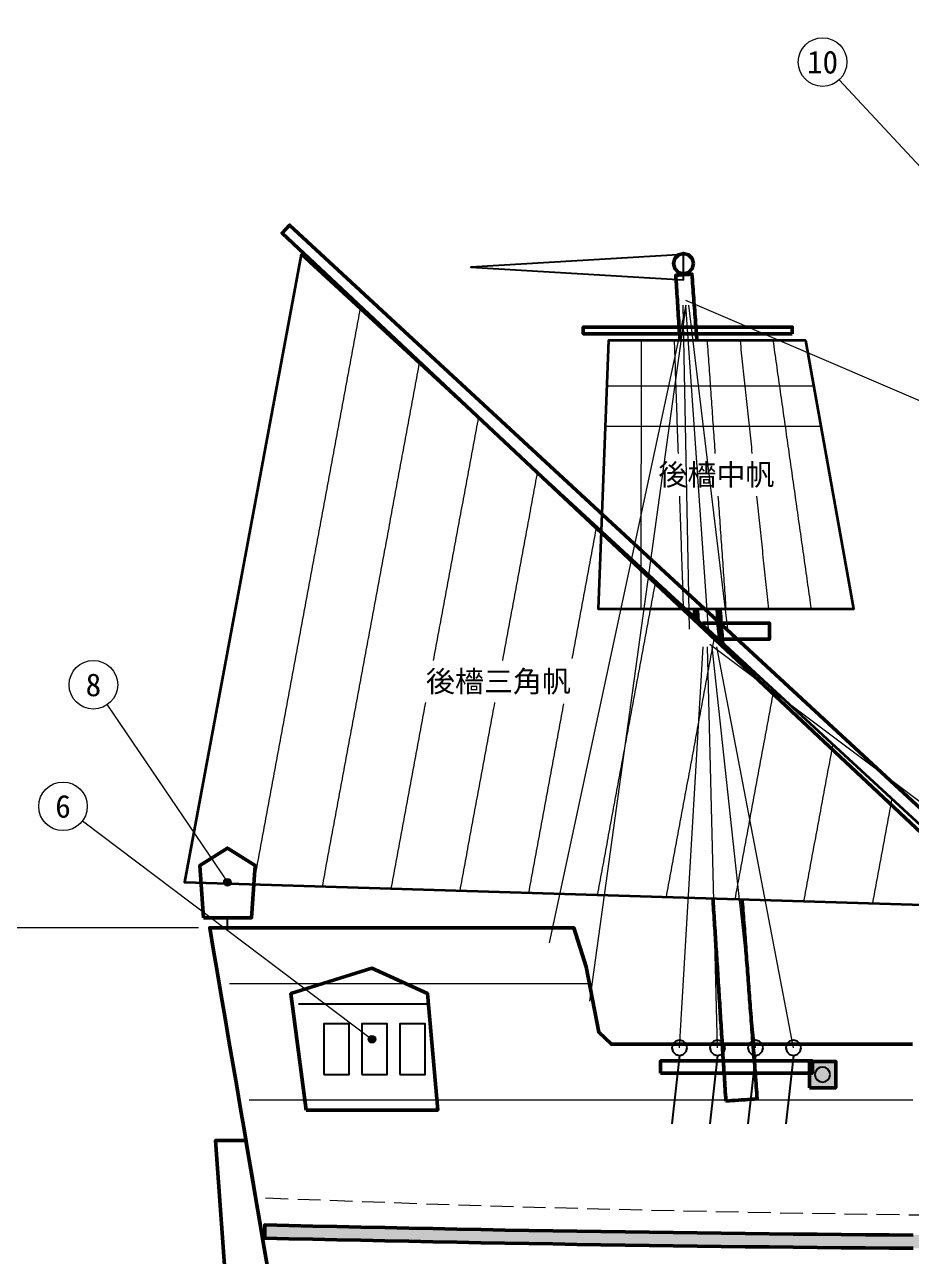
# Model space of a CAD drawing. Header units: millimetres. Extents: x -14250 to 74850, y -15000 to 48000.
# Drawn here: x -3958 to 13553, y 6910 to 31240 of the extents above; entities that cross this region are included whole.
import ezdxf
from ezdxf.enums import TextEntityAlignment as Align

# ---------------------------------------------------------------- set-up
doc = ezdxf.new("R2010")
doc.units = ezdxf.units.MM
doc.header["$LTSCALE"] = 150
doc.linetypes.add('HID', pattern=[4.5, 3, -1.5])
for name, color, linetype, lineweight in [('かくれ線', 8, 'HID', 18), ('ハッチング', 8, 'Continuous', 13), ('外形', 7, 'Continuous', 50), ('寸法', 5, 'Continuous', 18), ('帆', 30, 'Continuous', 35), ('帆布', 30, 'Continuous', 13), ('引出線', 7, 'Continuous', 18), ('文字', 7, 'Continuous', 25), ('索具', 94, 'Continuous', 13), ('細部', 7, 'Continuous', 25)]:
    doc.layers.add(name, color=color, linetype=linetype, lineweight=lineweight)
doc.styles.add('JP', font='msgothic.ttc')
doc.dimstyles.new('JIS', dxfattribs={"dimscale": 150, "dimtxt": 2.5, "dimasz": 2.5, "dimexe": 1.5, "dimexo": 1.5, "dimgap": 0.8, "dimtad": 1, "dimdec": 0, "dimtxsty": 'JP', "dimcen": 2.5, "dimclrd": 5, "dimclre": 5, "dimclrt": 5, "dimazin": 3, "dimtfac": 1, "dimtmove": 0, "dimatfit": 3, "dimlwd": 18, "dimlwe": 18})

msp = doc.modelspace()

# ---------------------------------------------------------------- hatches: boundary and pattern name
at = {"layer": 'ハッチング'}
h = msp.add_hatch(color=250, dxfattribs=at)
h.dxf.hatch_style = 1
h.paths.add_polyline_path([(11540, 10240), (12060, 10240), (12060, 10760), (11540, 10760)])
h = msp.add_hatch(color=8, dxfattribs=at)
h.dxf.hatch_style = 1
h.paths.add_polyline_path([(783.3, 7530.6), (1257.6, 7519.3), (1732, 7508.2), (2206.3, 7497.5), (2680.7, 7487.1), (3155, 7476.9), (3629.4, 7467.1), (4103.7, 7457.5), (4578, 7448.3), (5052.4, 7439.3), (5526.7, 7430.7), (6001.1, 7422.3), (6475.4, 7414.3), (6949.8, 7406.5), (7424.1, 7399.1), (7898.5, 7391.9), (8372.8, 7385.1), (8847.1, 7378.5), (9321.5, 7372.3), (9795.8, 7366.3), (10270.2, 7360.7), (10744.5, 7355.3), (11218.9, 7350.3), (11693.2, 7345.5), (12167.5, 7341), (12641.9, 7336.9), (13116.2, 7333), (13590.6, 7329.5), (14064.9, 7326.2), (14539.3, 7323.2), (15013.6, 7320.6), (15487.9, 7318.2), (15962.3, 7316.1), (16436.6, 7314.4), (16911, 7312.9), (17385.3, 7311.7), (17859.7, 7310.9), (18334, 7310.3), (18808.3, 7310), (19282.7, 7310.1), (19757, 7310.7), (20231.4, 7311.8), (20705.7, 7313.4), (21180.1, 7315.5), (21654.4, 7318.2), (22128.8, 7321.4), (22603.1, 7325.1), (23077.4, 7329.3), (23551.8, 7334.1), (24026.1, 7339.4), (24500.5, 7345.2), (24974.8, 7351.5), (25449.2, 7358.4), (25923.5, 7365.8), (26397.8, 7373.7), (26872.2, 7382.1), (27346.5, 7391.1), (27820.9, 7400.5), (28295.2, 7410.5), (28769.6, 7421), (29243.9, 7432.1), (29718.2, 7443.7), (30192.6, 7455.7), (30666.9, 7468.4), (31141.3, 7481.5), (31615.6, 7495.2), (32090, 7509.4), (32564.3, 7524.1), (33038.7, 7539.3), (33513, 7555.1), (33987.3, 7571.3), (34461.7, 7588.1), (34936, 7605.5), (35410.4, 7623.3), (35884.7, 7641.7), (36359.1, 7660.6), (36833.4, 7680), (37307.7, 7700), (37782.1, 7720.4), (38256.4, 7741.4), (38730.8, 7762.9), (38730.8, 7502.9), (38256.4, 7481.4), (37782.1, 7460.4), (37307.7, 7440), (36833.4, 7420), (36359.1, 7400.6), (35884.7, 7381.7), (35410.4, 7363.3), (34936, 7345.5), (34461.7, 7328.1), (33987.3, 7311.3), (33513, 7295.1), (33038.7, 7279.3), (32564.3, 7264.1), (32090, 7249.4), (31615.6, 7235.2), (31141.3, 7221.5), (30666.9, 7208.4), (30192.6, 7195.7), (29718.2, 7183.7), (29243.9, 7172.1), (28769.6, 7161), (28295.2, 7150.5), (27820.9, 7140.5), (27346.5, 7131.1), (26872.2, 7122.1), (26397.8, 7113.7), (25923.5, 7105.8), (25449.2, 7098.4), (24974.8, 7091.5), (24500.5, 7085.2), (24026.1, 7079.4), (23551.8, 7074.1), (23077.4, 7069.3), (22603.1, 7065.1), (22128.8, 7061.4), (21654.4, 7058.2), (21180.1, 7055.5), (20705.7, 7053.4), (20231.4, 7051.8), (19757, 7050.7), (19282.7, 7050.1), (18808.3, 7050), (18334, 7050.3), (17859.7, 7050.9), (17385.3, 7051.7), (16911, 7052.9), (16436.6, 7054.4), (15962.3, 7056.1), (15487.9, 7058.2), (15013.6, 7060.6), (14539.3, 7063.2), (14064.9, 7066.2), (13590.6, 7069.5), (13116.2, 7073), (12641.9, 7076.9), (12167.5, 7081), (11693.2, 7085.5), (11218.9, 7090.3), (10744.5, 7095.3), (10270.2, 7100.7), (9795.8, 7106.3), (9321.5, 7112.3), (8847.1, 7118.5), (8372.8, 7125.1), (7898.5, 7131.9), (7424.1, 7139.1), (6949.8, 7146.5), (6475.4, 7154.3), (6001.1, 7162.3), (5526.7, 7170.7), (5052.4, 7179.3), (4578, 7188.3), (4103.7, 7197.5), (3629.4, 7207.1), (3155, 7216.9), (2680.7, 7227.1), (2206.3, 7237.5), (1732, 7248.2), (1257.6, 7259.3), (783.3, 7270.6)])
at = {"layer": '引出線'}
h = msp.add_hatch(color=7, dxfattribs=at)
h.dxf.hatch_style = 1
h.paths.add_polyline_path([(123, 14300), (113, 14337.5), (85.5, 14365), (48, 14375), (10.5, 14365), (-17, 14337.5), (-27, 14300), (-17, 14262.5), (10.5, 14235), (48, 14225), (85.5, 14235), (113, 14262.5)])
h = msp.add_hatch(color=7, dxfattribs=at)
h.dxf.hatch_style = 1
h.paths.add_polyline_path([(2975, 11200), (2965, 11237.5), (2937.5, 11265), (2900, 11275), (2862.5, 11265), (2835, 11237.5), (2825, 11200), (2835, 11162.5), (2862.5, 11135), (2900, 11125), (2937.5, 11135), (2965, 11162.5)])

# ---------------------------------------------------------------- linework, layer by layer
at = {"layer": 'かくれ線'}
for points in [[(85, 12300), (203.6, 12300), (322.2, 12300), (440.8, 12300), (559.3, 12300), (677.9, 12300), (796.5, 12300), (915.1, 12300), (1033.7, 12300), (1152.2, 12300), (1270.8, 12300), (1389.4, 12300), (1508, 12300), (1626.6, 12300), (1745.2, 12300), (1863.8, 12300), (1982.3, 12300), (2100.9, 12300), (2219.5, 12300), (2338.1, 12300), (2456.7, 12300), (2575.2, 12300), (2693.8, 12300), (2812.4, 12300), (2931, 12300), (3049.6, 12300), (3168.2, 12300), (3286.8, 12300), (3405.3, 12300), (3523.9, 12300), (3642.5, 12300), (3761.1, 12300), (3879.7, 12300), (3998.2, 12300), (4116.8, 12300), (4235.4, 12300), (4354, 12300), (4472.6, 12300), (4591.2, 12300), (4709.8, 12300), (4828.3, 12300), (4946.9, 12300), (5065.5, 12300), (5184.1, 12300), (5302.7, 12300), (5421.2, 12300), (5539.8, 12300), (5658.4, 12300), (5777, 12300), (5895.6, 12300), (6014.2, 12300), (6132.8, 12300), (6251.3, 12300), (6369.9, 12300), (6488.5, 12300), (6607.1, 12300), (6725.7, 12300), (6844.2, 12300), (6962.8, 12300), (7081.4, 12300), (7200, 12300)], [(476, 10000), (728.1, 10000), (980.1, 10000), (1232.2, 10000), (1484.3, 10000), (1736.3, 10000), (1988.4, 10000), (2240.5, 10000), (2492.5, 10000), (2744.6, 10000), (2996.7, 10000), (3248.7, 10000), (3500.8, 10000), (3752.9, 10000), (4004.9, 10000), (4257, 10000), (4509.1, 10000), (4761.1, 10000), (5013.2, 10000), (5265.3, 10000), (5517.3, 10000), (5769.4, 10000), (6021.5, 10000), (6273.5, 10000), (6525.6, 10000), (6777.7, 10000), (7029.7, 10000), (7281.8, 10000), (7533.9, 10000), (7785.9, 10000), (8038, 10000), (8290.1, 10000), (8542.1, 10000), (8794.2, 10000), (9046.3, 10000), (9298.3, 10000), (9550.4, 10000), (9802.5, 10000), (10054.5, 10000), (10306.6, 10000), (10558.7, 10000), (10810.7, 10000), (11062.8, 10000), (11314.9, 10000), (11566.9, 10000), (11819, 10000), (12071.1, 10000), (12323.1, 10000), (12575.2, 10000), (12827.3, 10000), (13079.3, 10000), (13331.4, 10000), (13583.5, 10000)], [(799, 8067.1), (1434.2, 8041.9), (2069.3, 8017.6), (2704.5, 7994.2), (3339.7, 7971.7), (3974.9, 7950.1), (4610, 7929.4), (5245.2, 7909.6), (5880.4, 7890.7), (6515.6, 7872.7), (7150.7, 7855.6), (7785.9, 7839.3), (8421.1, 7824), (9056.2, 7809.6), (9691.4, 7796), (10326.6, 7783.4), (10961.8, 7771.6), (11596.9, 7760.7), (12232.1, 7750.8), (12867.3, 7741.7), (13502.5, 7733.5), (14137.6, 7726.2)]]:
    msp.add_lwpolyline(points, dxfattribs=at)
at = {"layer": '外形'}
for points in [[(15677.3, 13468.3), (1126.4, 27121), (1273.6, 27279), (15922.7, 13731.7)], [(11202, 25134), (7072.2, 25134), (7072.2, 25266), (11202, 25266)], [(-427, 13600), (523, 13600), (594.2, 14631.2), (48, 14975), (-498.2, 14631.2)], [(1600, 9800), (4200, 9800), (4000, 12100), (2900, 12600), (1300, 12100)], [(8600, 10530), (11600, 10530), (11600, 10770), (8600, 10770)], [(11540, 10240), (12060, 10240), (12060, 10760), (11540, 10760)], [(2560.8, 135), (2020, 2000), (1440, 4000), (956, 6000), (412, 9200), (-188, 9200), (43, 6000), (331.3, 4000), (715.7, 2000), (1074.1, 135)]]:
    msp.add_lwpolyline(points, close=True, dxfattribs=at)
for points in [[(9253.2, 26520), (9226.4, 26620), (9153.2, 26693.2), (9053.2, 26720), (8953.2, 26693.2), (8880, 26620), (8853.2, 26520), (8880, 26420), (8953.2, 26346.8), (9053.2, 26320), (9153.2, 26346.8), (9226.4, 26420), (9253.2, 26520)], [(8982.5, 25021.7), (8978.6, 25082), (8974.7, 25142.4), (8970.8, 25202.7), (8966.9, 25263.1), (8963, 25323.4), (8959.1, 25383.7), (8955.2, 25444.1), (8951.3, 25504.4), (8947.4, 25564.8), (8943.5, 25625.1), (8939.6, 25685.4), (8935.7, 25745.8), (8931.8, 25806.1), (8927.9, 25866.5), (8924, 25926.8), (8920.1, 25987.1), (8916.2, 26047.5), (8912.3, 26107.8), (8908.4, 26168.2), (8904.5, 26228.5), (8900.6, 26288.8), (8964.4, 26293.3), (9028.3, 26297.8), (9092.1, 26302.2), (9156, 26306.7), (9219.8, 26311.2), (9224.3, 26250.9), (9228.9, 26190.6), (9233.4, 26130.3), (9237.9, 26070), (9242.5, 26009.7), (9247, 25949.4), (9251.5, 25889.1), (9256.1, 25828.8), (9260.6, 25768.5), (9265.1, 25708.2), (9269.7, 25647.9), (9274.2, 25587.6), (9278.8, 25527.3), (9283.3, 25467), (9287.8, 25406.7), (9292.4, 25346.4), (9296.9, 25286.1), (9301.4, 25225.8), (9306, 25165.6), (9310.5, 25105.3), (9315, 25045), (9319.6, 24984.7)], [(9341.4, 19470.5), (9337.5, 19530.8), (9333.6, 19591.1), (9329.7, 19651.5), (9325.8, 19711.8)], [(9774.2, 19719.4), (9778.8, 19659.5), (9783.3, 19599.6), (9787.8, 19539.8), (9792.4, 19479.9), (9796.9, 19420), (9801.5, 19360.2), (9806, 19300.3), (9810.5, 19240.5), (9815.1, 19180.6), (9819.6, 19120.7), (9824.1, 19060.9), (9828.7, 19001)], [(9280.5, 19504.3), (9276.6, 19564.2), (9272.8, 19624.1), (9269, 19684)], [(9718.6, 19678.7), (9723.1, 19618.4), (9727.7, 19558.1), (9732.2, 19497.8), (9736.7, 19437.5), (9741.3, 19377.2), (9745.8, 19316.9), (9750.3, 19256.6), (9754.9, 19196.3), (9759.4, 19136), (9763.9, 19075.7)], [(9729.7, 19100), (9789.7, 19100), (9849.7, 19100), (9909.7, 19100), (9969.7, 19100), (10029.7, 19100), (10089.7, 19100), (10149.7, 19100), (10209.7, 19100), (10269.7, 19100), (10329.7, 19100), (10389.7, 19100), (10449.7, 19100), (10509.7, 19100), (10569.7, 19100), (10629.7, 19100), (10689.7, 19100), (10749.7, 19100), (10749.7, 19164), (10749.7, 19228), (10749.7, 19292), (10749.7, 19356), (10749.7, 19420), (10689.7, 19420), (10629.7, 19420), (10569.7, 19420), (10509.7, 19420), (10449.7, 19420), (10389.7, 19420), (10329.7, 19420), (10269.7, 19420), (10209.7, 19420), (10149.7, 19420), (10089.7, 19420), (10029.7, 19420), (9969.7, 19420), (9909.7, 19420), (9849.7, 19420), (9789.7, 19420), (9729.7, 19420), (9669.7, 19420), (9609.7, 19420), (9549.7, 19420), (9489.7, 19420), (9429.7, 19420)], [(9890.8, 9978.4), (9886.9, 10038.3), (9883.1, 10098.2), (9879.2, 10158.1), (9875.4, 10218), (9871.6, 10277.9), (9867.7, 10337.8), (9863.9, 10397.8), (9860, 10457.7), (9856.2, 10517.6), (9852.4, 10577.5), (9848.5, 10637.4), (9844.7, 10697.3), (9840.9, 10757.2), (9837, 10817.1), (9833.2, 10877), (9829.3, 10937), (9825.5, 10996.9), (9821.7, 11056.8), (9817.8, 11116.7), (9814, 11176.6), (9810.2, 11236.5), (9806.3, 11296.4), (9802.5, 11356.3), (9798.6, 11416.3), (9794.8, 11476.2), (9791, 11536.1), (9787.1, 11596), (9783.3, 11655.9), (9779.4, 11715.8), (9775.6, 11775.7), (9771.8, 11835.6), (9767.9, 11895.5), (9764.1, 11955.5), (9760.3, 12015.4), (9756.4, 12075.3), (9752.6, 12135.2), (9748.7, 12195.1), (9744.9, 12255), (9741.1, 12314.9), (9737.2, 12374.8), (9733.4, 12434.7), (9729.5, 12494.7), (9725.7, 12554.6), (9721.9, 12614.5), (9718, 12674.4), (9714.2, 12734.3), (9710.4, 12794.2), (9706.5, 12854.1), (9702.7, 12914), (9698.8, 12973.9), (9695, 13033.9), (9691.2, 13093.8), (9687.3, 13153.7), (9683.5, 13213.6), (9679.6, 13273.5), (9675.8, 13333.4), (9672, 13393.3), (9668.1, 13453.2), (9664.3, 13513.2), (9660.5, 13573.1), (9656.6, 13633), (9652.8, 13692.9), (9648.9, 13752.8), (9645.1, 13812.7), (9641.3, 13872.6), (9637.4, 13932.5), (9633.6, 13992.4)], [(10209.8, 13972.6), (10214.3, 13912.7), (10218.9, 13852.8), (10223.4, 13793), (10227.9, 13733.1), (10232.5, 13673.2), (10237, 13613.4), (10241.6, 13553.5), (10246.1, 13493.7), (10250.6, 13433.8), (10255.2, 13373.9), (10259.7, 13314.1), (10264.2, 13254.2), (10268.8, 13194.3), (10273.3, 13134.5), (10277.9, 13074.6), (10282.4, 13014.8), (10286.9, 12954.9), (10291.5, 12895), (10296, 12835.2), (10300.5, 12775.3), (10305.1, 12715.4), (10309.6, 12655.6), (10314.1, 12595.7), (10318.7, 12535.9), (10323.2, 12476), (10327.8, 12416.1), (10332.3, 12356.3), (10336.8, 12296.4), (10341.4, 12236.5), (10345.9, 12176.7), (10350.4, 12116.8), (10355, 12057), (10359.5, 11997.1), (10364.1, 11937.2), (10368.6, 11877.4), (10373.1, 11817.5), (10377.7, 11757.6), (10382.2, 11697.8), (10386.7, 11637.9), (10391.3, 11578.1), (10395.8, 11518.2), (10400.4, 11458.3), (10404.9, 11398.5), (10409.4, 11338.6), (10414, 11278.7), (10418.5, 11218.9), (10423, 11159), (10427.6, 11099.2), (10432.1, 11039.3), (10436.7, 10979.4), (10441.2, 10919.6), (10445.7, 10859.7), (10450.3, 10799.8), (10454.8, 10740), (10459.3, 10680.1), (10463.9, 10620.3), (10468.4, 10560.4), (10472.9, 10500.5), (10477.5, 10440.7), (10482, 10380.8), (10486.6, 10320.9), (10491.1, 10261.1), (10495.6, 10201.2), (10500.2, 10141.3), (10504.7, 10081.5), (10509.2, 10021.6), (10447.4, 10017.3), (10385.5, 10013), (10323.7, 10008.6), (10261.8, 10004.3), (10200, 10000), (10138.2, 9995.7), (10076.3, 9991.4), (10014.5, 9987), (9952.6, 9982.7), (9890.8, 9978.4)], [(13576.9, 11100), (13329.1, 11100), (13081.2, 11100), (12833.4, 11100), (12585.5, 11100), (12337.7, 11100), (12089.9, 11100), (11842, 11100), (11594.2, 11100), (11346.4, 11100), (11098.5, 11100), (10850.7, 11100), (10602.8, 11100), (10355, 11100), (10107.2, 11100), (9859.3, 11100), (9611.5, 11100), (9363.7, 11100), (9115.8, 11100), (8868, 11100), (8620.2, 11100), (8372.3, 11100), (8124.5, 11100), (7876.6, 11100), (7628.8, 11100), (7381, 11335.7), (7133.1, 12628.2), (6885.3, 13400), (6637.5, 13400), (6389.6, 13400), (6141.8, 13400), (5893.9, 13400), (5646.1, 13400), (5398.3, 13400), (5150.4, 13400), (4902.6, 13400), (4654.8, 13400), (4406.9, 13400), (4159.1, 13400), (3911.2, 13400), (3663.4, 13400), (3415.6, 13400), (3167.7, 13400), (2919.9, 13400), (2672.1, 13400), (2424.2, 13400), (2176.4, 13400), (1928.5, 13400), (1680.7, 13400), (1432.9, 13400), (1185, 13400), (937.2, 13400), (689.3, 13400), (441.5, 13400), (193.7, 13400), (-54.2, 13400), (-302, 13400), (-226.1, 12953.3), (-150.1, 12506.7), (-74.2, 12060), (1.7, 11613.3), (77.7, 11166.7), (153.6, 10720), (229.5, 10273.3), (305.5, 9826.7), (381.4, 9380), (457.3, 8933.3), (533.3, 8486.7), (609.2, 8040), (685.1, 7593.3), (761.1, 7146.7), (837, 6700)], [(13590.6, 7069.5), (13116.2, 7073), (12641.9, 7076.9), (12167.5, 7081), (11693.2, 7085.5), (11218.9, 7090.3), (10744.5, 7095.3), (10270.2, 7100.7), (9795.8, 7106.3), (9321.5, 7112.3), (8847.1, 7118.5), (8372.8, 7125.1), (7898.5, 7131.9), (7424.1, 7139.1), (6949.8, 7146.5), (6475.4, 7154.3), (6001.1, 7162.3), (5526.7, 7170.7), (5052.4, 7179.3), (4578, 7188.3), (4103.7, 7197.5), (3629.4, 7207.1), (3155, 7216.9), (2680.7, 7227.1), (2206.3, 7237.5), (1732, 7248.2), (1257.6, 7259.3), (783.3, 7270.6), (783.3, 7530.6), (1257.6, 7519.3), (1732, 7508.2), (2206.3, 7497.5), (2680.7, 7487.1), (3155, 7476.9), (3629.4, 7467.1), (4103.7, 7457.5), (4578, 7448.3), (5052.4, 7439.3), (5526.7, 7430.7), (6001.1, 7422.3), (6475.4, 7414.3), (6949.8, 7406.5), (7424.1, 7399.1), (7898.5, 7391.9), (8372.8, 7385.1), (8847.1, 7378.5), (9321.5, 7372.3), (9795.8, 7366.3), (10270.2, 7360.7), (10744.5, 7355.3), (11218.9, 7350.3), (11693.2, 7345.5), (12167.5, 7341), (12641.9, 7336.9), (13116.2, 7333), (13590.6, 7329.5)]]:
    msp.add_lwpolyline(points, dxfattribs=at)
at = {"layer": '帆'}
for points in [[(15500, 13800), (1500, 26700), (-800, 14300)], [(11469.9, 25000), (7569.6, 25000), (7366.6, 19700), (12414.1, 19700)]]:
    msp.add_lwpolyline(points, close=True, dxfattribs=at)
at = {"layer": '帆布'}
for points in [[(2666.7, 25625), (2655.7, 25565.8), (2644.7, 25506.6), (2633.7, 25447.4), (2622.7, 25388.2), (2611.8, 25329), (2600.8, 25269.8), (2589.8, 25210.6), (2578.8, 25151.4), (2567.8, 25092.2), (2556.9, 25033), (2545.9, 24973.8), (2534.9, 24914.6), (2523.9, 24855.4), (2512.9, 24796.2), (2502, 24737), (2491, 24677.8), (2480, 24618.6), (2469, 24559.4), (2458, 24500.2), (2447, 24441), (2436.1, 24381.8), (2425.1, 24322.6), (2414.1, 24263.4), (2403.1, 24204.2), (2392.1, 24145), (2381.2, 24085.8), (2370.2, 24026.6), (2359.2, 23967.4), (2348.2, 23908.2), (2337.2, 23849), (2326.3, 23789.8), (2315.3, 23730.6), (2304.3, 23671.4), (2293.3, 23612.2), (2282.3, 23553), (2271.4, 23493.8), (2260.4, 23434.5), (2249.4, 23375.3), (2238.4, 23316.1), (2227.4, 23256.9), (2216.4, 23197.7), (2205.5, 23138.5), (2194.5, 23079.3), (2183.5, 23020.1), (2172.5, 22960.9), (2161.5, 22901.7), (2150.6, 22842.5), (2139.6, 22783.3), (2128.6, 22724.1), (2117.6, 22664.9), (2106.6, 22605.7), (2095.7, 22546.5), (2084.7, 22487.3), (2073.7, 22428.1), (2062.7, 22368.9), (2051.7, 22309.7), (2040.8, 22250.5), (2029.8, 22191.3), (2018.8, 22132.1), (2007.8, 22072.9), (1996.8, 22013.7), (1985.9, 21954.5), (1974.9, 21895.3), (1963.9, 21836.1), (1952.9, 21776.9), (1941.9, 21717.7), (1930.9, 21658.5), (1920, 21599.3), (1909, 21540.1), (1898, 21480.9), (1887, 21421.7), (1876, 21362.5), (1865.1, 21303.3), (1854.1, 21244.1), (1843.1, 21184.9), (1832.1, 21125.7), (1821.1, 21066.5), (1810.2, 21007.3), (1799.2, 20948.1), (1788.2, 20888.9), (1777.2, 20829.7), (1766.2, 20770.5), (1755.3, 20711.3), (1744.3, 20652.1), (1733.3, 20592.9), (1722.3, 20533.7), (1711.3, 20474.5), (1700.3, 20415.3), (1689.4, 20356.1), (1678.4, 20296.9), (1667.4, 20237.7), (1656.4, 20178.5), (1645.4, 20119.3), (1634.5, 20060.1), (1623.5, 20000.9), (1612.5, 19941.7), (1601.5, 19882.5), (1590.5, 19823.3), (1579.6, 19764.1), (1568.6, 19704.9), (1557.6, 19645.7), (1546.6, 19586.5), (1535.6, 19527.3), (1524.7, 19468.1), (1513.7, 19408.9), (1502.7, 19349.7), (1491.7, 19290.5), (1480.7, 19231.2), (1469.7, 19172), (1458.8, 19112.8), (1447.8, 19053.6), (1436.8, 18994.4), (1425.8, 18935.2), (1414.8, 18876), (1403.9, 18816.8), (1392.9, 18757.6), (1381.9, 18698.4), (1370.9, 18639.2), (1359.9, 18580), (1349, 18520.8), (1338, 18461.6), (1327, 18402.4), (1316, 18343.2), (1305, 18284), (1294.1, 18224.8), (1283.1, 18165.6), (1272.1, 18106.4), (1261.1, 18047.2), (1250.1, 17988), (1239.1, 17928.8), (1228.2, 17869.6), (1217.2, 17810.4), (1206.2, 17751.2), (1195.2, 17692), (1184.2, 17632.8), (1173.3, 17573.6), (1162.3, 17514.4), (1151.3, 17455.2), (1140.3, 17396), (1129.3, 17336.8), (1118.4, 17277.6), (1107.4, 17218.4), (1096.4, 17159.2), (1085.4, 17100), (1074.4, 17040.8), (1063.5, 16981.6), (1052.5, 16922.4), (1041.5, 16863.2), (1030.5, 16804), (1019.5, 16744.8), (1008.6, 16685.6), (997.6, 16626.4), (986.6, 16567.2), (975.6, 16508), (964.6, 16448.8), (953.6, 16389.6), (942.7, 16330.4), (931.7, 16271.2), (920.7, 16212), (909.7, 16152.8), (898.7, 16093.6), (887.8, 16034.4), (876.8, 15975.2), (865.8, 15916), (854.8, 15856.8), (843.8, 15797.6), (832.9, 15738.4), (821.9, 15679.2), (810.9, 15620), (799.9, 15560.8), (788.9, 15501.6), (778, 15442.4), (767, 15383.2), (756, 15324), (745, 15264.8), (734, 15205.6), (723, 15146.4), (712.1, 15087.2), (701.1, 15028), (690.1, 14968.7), (679.1, 14909.5), (668.1, 14850.3), (657.2, 14791.1), (646.2, 14731.9), (635.2, 14672.7), (624.2, 14613.5), (613.2, 14554.3), (602.3, 14495.1), (591.3, 14435.9), (580.3, 14376.7), (569.3, 14317.5), (558.3, 14258.3)], [(8219.6, 25000), (8219.5, 24939.8), (8219.3, 24879.5), (8219.2, 24819.3), (8219.1, 24759.1), (8218.9, 24698.9), (8218.8, 24638.6), (8218.7, 24578.4), (8218.5, 24518.2), (8218.4, 24458), (8218.3, 24397.7), (8218.1, 24337.5), (8218, 24277.3), (8217.9, 24217), (8217.7, 24156.8), (8217.6, 24096.6), (8217.5, 24036.4), (8217.3, 23976.1), (8217.2, 23915.9), (8217.1, 23855.7), (8216.9, 23795.5), (8216.8, 23735.2), (8216.7, 23675), (8216.5, 23614.8), (8216.4, 23554.5), (8216.3, 23494.3), (8216.1, 23434.1), (8216, 23373.9), (8215.9, 23313.6), (8215.7, 23253.4), (8215.6, 23193.2), (8215.5, 23133), (8215.3, 23072.7), (8215.2, 23012.5), (8215.1, 22952.3), (8214.9, 22892), (8214.8, 22831.8), (8214.7, 22771.6), (8214.5, 22711.4), (8214.4, 22651.1), (8214.3, 22590.9), (8214.1, 22530.7), (8214, 22470.5), (8213.9, 22410.2), (8213.7, 22350), (8213.6, 22289.8), (8213.5, 22229.5), (8213.3, 22169.3), (8213.2, 22109.1), (8213.1, 22048.9), (8212.9, 21988.6), (8212.8, 21928.4), (8212.7, 21868.2), (8212.5, 21808), (8212.4, 21747.7), (8212.3, 21687.5), (8212.1, 21627.3), (8212, 21567), (8211.9, 21506.8), (8211.7, 21446.6), (8211.6, 21386.4), (8211.4, 21326.1), (8211.3, 21265.9), (8211.2, 21205.7), (8211, 21145.5), (8210.9, 21085.2), (8210.8, 21025), (8210.6, 20964.8), (8210.5, 20904.5), (8210.4, 20844.3), (8210.2, 20784.1), (8210.1, 20723.9), (8210, 20663.6), (8209.8, 20603.4), (8209.7, 20543.2), (8209.6, 20483), (8209.4, 20422.7), (8209.3, 20362.5), (8209.2, 20302.3), (8209, 20242), (8208.9, 20181.8), (8208.8, 20121.6), (8208.6, 20061.4), (8208.5, 20001.1), (8208.4, 19940.9), (8208.2, 19880.7), (8208.1, 19820.5), (8208, 19760.2), (8207.8, 19700)], [(8869.7, 25000), (8871.7, 24939.8), (8873.7, 24879.5), (8875.8, 24819.3), (8877.8, 24759.1), (8879.9, 24698.9), (8881.9, 24638.6), (8883.9, 24578.4), (8886, 24518.2), (8888, 24458), (8890.1, 24397.7), (8892.1, 24337.5), (8894.1, 24277.3), (8896.2, 24217), (8898.2, 24156.8), (8900.2, 24096.6), (8902.3, 24036.4), (8904.3, 23976.1), (8906.4, 23915.9), (8908.4, 23855.7), (8910.4, 23795.5), (8912.5, 23735.2), (8914.5, 23675), (8916.6, 23614.8), (8918.6, 23554.5), (8920.6, 23494.3), (8922.7, 23434.1), (8924.7, 23373.9), (8926.8, 23313.6), (8928.8, 23253.4), (8930.8, 23193.2), (8932.9, 23133), (8934.9, 23072.7), (8936.9, 23012.5), (8939, 22952.3), (8941, 22892), (8943.1, 22831.8), (8945.1, 22771.6)], [(9519.7, 25000), (9523.9, 24939.8), (9528.1, 24879.5), (9532.4, 24819.3), (9536.6, 24759.1), (9540.8, 24698.9), (9545, 24638.6), (9549.2, 24578.4), (9553.4, 24518.2), (9557.6, 24458), (9561.8, 24397.7), (9566, 24337.5), (9570.3, 24277.3), (9574.5, 24217), (9578.7, 24156.8), (9582.9, 24096.6), (9587.1, 24036.4), (9591.3, 23976.1), (9595.5, 23915.9), (9599.7, 23855.7), (9603.9, 23795.5), (9608.2, 23735.2), (9612.4, 23675), (9616.6, 23614.8), (9620.8, 23554.5), (9625, 23494.3), (9629.2, 23434.1), (9633.4, 23373.9), (9637.6, 23313.6), (9641.8, 23253.4), (9646.1, 23193.2), (9650.3, 23133), (9654.5, 23072.7), (9658.7, 23012.5), (9662.9, 22952.3), (9667.1, 22892), (9671.3, 22831.8), (9675.5, 22771.6)], [(10169.8, 25000), (10176.2, 24939.8), (10182.5, 24879.5), (10188.9, 24819.3), (10195.3, 24759.1), (10201.7, 24698.9), (10208.1, 24638.6), (10214.5, 24578.4), (10220.8, 24518.2), (10227.2, 24458), (10233.6, 24397.7), (10240, 24337.5), (10246.4, 24277.3), (10252.8, 24217), (10259.1, 24156.8), (10265.5, 24096.6), (10271.9, 24036.4), (10278.3, 23976.1), (10284.7, 23915.9), (10291.1, 23855.7), (10297.5, 23795.5), (10303.8, 23735.2), (10310.2, 23675), (10316.6, 23614.8), (10323, 23554.5), (10329.4, 23494.3), (10335.8, 23434.1), (10342.1, 23373.9), (10348.5, 23313.6), (10354.9, 23253.4), (10361.3, 23193.2), (10367.7, 23133), (10374.1, 23072.7), (10380.4, 23012.5), (10386.8, 22952.3), (10393.2, 22892), (10399.6, 22831.8), (10406, 22771.6)], [(10819.8, 25000), (10828.3, 24940.4), (10836.7, 24880.9), (10845.2, 24821.3), (10853.7, 24761.8), (10862.1, 24702.2), (10870.6, 24642.7), (10879, 24583.1), (10887.5, 24523.6), (10896, 24464), (10904.4, 24404.5), (10912.9, 24344.9), (10921.4, 24285.4), (10929.8, 24225.8), (10938.3, 24166.3), (10946.7, 24106.7), (10955.2, 24047.2), (10963.7, 23987.6), (10972.1, 23928.1), (10980.6, 23868.5), (10989, 23809), (10997.5, 23749.4), (11006, 23689.9), (11014.4, 23630.3), (11022.9, 23570.8), (11031.3, 23511.2), (11039.8, 23451.7), (11048.3, 23392.1), (11056.7, 23332.6), (11065.2, 23273), (11073.6, 23213.5), (11082.1, 23153.9), (11090.6, 23094.4), (11099, 23034.8), (11107.5, 22975.3), (11115.9, 22915.7), (11124.4, 22856.2), (11132.9, 22796.6), (11141.3, 22737.1), (11149.8, 22677.5), (11158.2, 22618), (11166.7, 22558.4), (11175.2, 22498.9), (11183.6, 22439.3), (11192.1, 22379.8), (11200.6, 22320.2), (11209, 22260.7), (11217.5, 22201.1), (11225.9, 22141.6), (11234.4, 22082), (11242.9, 22022.5), (11251.3, 21962.9), (11259.8, 21903.4), (11268.2, 21843.8), (11276.7, 21784.3), (11285.2, 21724.7), (11293.6, 21665.2), (11302.1, 21605.6), (11310.5, 21546.1), (11319, 21486.5), (11327.5, 21427), (11335.9, 21367.4), (11344.4, 21307.9), (11352.8, 21248.3), (11361.3, 21188.8), (11369.8, 21129.2), (11378.2, 21069.7), (11386.7, 21010.1), (11395.1, 20950.6), (11403.6, 20891), (11412.1, 20831.5), (11420.5, 20771.9), (11429, 20712.4), (11437.4, 20652.8), (11445.9, 20593.3), (11454.4, 20533.7), (11462.8, 20474.2), (11471.3, 20414.6), (11479.8, 20355.1), (11488.2, 20295.5), (11496.7, 20236), (11505.1, 20176.4), (11513.6, 20116.9), (11522.1, 20057.3), (11530.5, 19997.8), (11539, 19938.2), (11547.4, 19878.7), (11555.9, 19819.1), (11564.4, 19759.6), (11572.8, 19700)], [(3833.3, 24550), (3822.4, 24491), (3811.4, 24431.9), (3800.5, 24372.9), (3789.5, 24313.8), (3778.6, 24254.8), (3767.6, 24195.7), (3756.7, 24136.7), (3745.7, 24077.6), (3734.8, 24018.6), (3723.8, 23959.5), (3712.9, 23900.5), (3701.9, 23841.4), (3691, 23782.4), (3680, 23723.3), (3669, 23664.3), (3658.1, 23605.2), (3647.1, 23546.2), (3636.2, 23487.1), (3625.2, 23428.1), (3614.3, 23369), (3603.3, 23310), (3592.4, 23251), (3581.4, 23191.9), (3570.5, 23132.9), (3559.5, 23073.8), (3548.6, 23014.8), (3537.6, 22955.7), (3526.7, 22896.7), (3515.7, 22837.6), (3504.8, 22778.6), (3493.8, 22719.5), (3482.9, 22660.5), (3471.9, 22601.4), (3461, 22542.4), (3450, 22483.3), (3439, 22424.3), (3428.1, 22365.2), (3417.1, 22306.2), (3406.2, 22247.1), (3395.2, 22188.1), (3384.3, 22129), (3373.3, 22070), (3362.4, 22011), (3351.4, 21951.9), (3340.5, 21892.9), (3329.5, 21833.8), (3318.6, 21774.8), (3307.6, 21715.7), (3296.7, 21656.7), (3285.7, 21597.6), (3274.8, 21538.6), (3263.8, 21479.5), (3252.9, 21420.5), (3241.9, 21361.4), (3231, 21302.4), (3220, 21243.3), (3209, 21184.3), (3198.1, 21125.2), (3187.1, 21066.2), (3176.2, 21007.1), (3165.2, 20948.1), (3154.3, 20889), (3143.3, 20830), (3132.4, 20771), (3121.4, 20711.9), (3110.5, 20652.9), (3099.5, 20593.8), (3088.6, 20534.8), (3077.6, 20475.7), (3066.7, 20416.7), (3055.7, 20357.6), (3044.8, 20298.6), (3033.8, 20239.5), (3022.9, 20180.5), (3011.9, 20121.4), (3001, 20062.4), (2990, 20003.3), (2979, 19944.3), (2968.1, 19885.2), (2957.1, 19826.2), (2946.2, 19767.1), (2935.2, 19708.1), (2924.3, 19649), (2913.3, 19590), (2902.4, 19531), (2891.4, 19471.9), (2880.5, 19412.9), (2869.5, 19353.8), (2858.6, 19294.8), (2847.6, 19235.7), (2836.7, 19176.7), (2825.7, 19117.6), (2814.8, 19058.6), (2803.8, 18999.5), (2792.9, 18940.5), (2781.9, 18881.4), (2771, 18822.4), (2760, 18763.3), (2749, 18704.3), (2738.1, 18645.2), (2727.1, 18586.2), (2716.2, 18527.1), (2705.2, 18468.1), (2694.3, 18409), (2683.3, 18350), (2672.4, 18291), (2661.4, 18231.9), (2650.5, 18172.9), (2639.5, 18113.8), (2628.6, 18054.8), (2617.6, 17995.7), (2606.7, 17936.7), (2595.7, 17877.6), (2584.8, 17818.6), (2573.8, 17759.5), (2562.9, 17700.5), (2551.9, 17641.4), (2541, 17582.4), (2530, 17523.3), (2519, 17464.3), (2508.1, 17405.2), (2497.1, 17346.2), (2486.2, 17287.1), (2475.2, 17228.1), (2464.3, 17169), (2453.3, 17110), (2442.4, 17051), (2431.4, 16991.9), (2420.5, 16932.9), (2409.5, 16873.8), (2398.6, 16814.8), (2387.6, 16755.7), (2376.7, 16696.7), (2365.7, 16637.6), (2354.8, 16578.6), (2343.8, 16519.5), (2332.9, 16460.5), (2321.9, 16401.4), (2311, 16342.4), (2300, 16283.3), (2289, 16224.3), (2278.1, 16165.2), (2267.1, 16106.2), (2256.2, 16047.1), (2245.2, 15988.1), (2234.3, 15929), (2223.3, 15870), (2212.4, 15811), (2201.4, 15751.9), (2190.5, 15692.9), (2179.5, 15633.8), (2168.6, 15574.8), (2157.6, 15515.7), (2146.7, 15456.7), (2135.7, 15397.6), (2124.8, 15338.6), (2113.8, 15279.5), (2102.9, 15220.5), (2091.9, 15161.4), (2081, 15102.4), (2070, 15043.3), (2059, 14984.3), (2048.1, 14925.2), (2037.1, 14866.2), (2026.2, 14807.1), (2015.2, 14748.1), (2004.3, 14689), (1993.3, 14630), (1982.4, 14571), (1971.4, 14511.9), (1960.5, 14452.9), (1949.5, 14393.8), (1938.6, 14334.8), (1927.6, 14275.7), (1916.7, 14216.7)], [(11630.4, 24099), (11570.2, 24099), (11509.9, 24099), (11449.7, 24099), (11389.5, 24099), (11329.3, 24099), (11269, 24099), (11208.8, 24099), (11148.6, 24099), (11088.4, 24099), (11028.1, 24099), (10967.9, 24099), (10907.7, 24099), (10847.5, 24099), (10787.2, 24099), (10727, 24099), (10666.8, 24099), (10606.6, 24099), (10546.3, 24099), (10486.1, 24099), (10425.9, 24099), (10365.7, 24099), (10305.4, 24099), (10245.2, 24099), (10185, 24099), (10124.8, 24099), (10064.5, 24099), (10004.3, 24099), (9944.1, 24099), (9883.8, 24099), (9823.6, 24099), (9763.4, 24099), (9703.2, 24099), (9642.9, 24099), (9582.7, 24099), (9522.5, 24099), (9462.3, 24099), (9402, 24099), (9341.8, 24099), (9281.6, 24099), (9221.4, 24099), (9161.1, 24099), (9100.9, 24099), (9040.7, 24099), (8980.5, 24099), (8920.2, 24099), (8860, 24099), (8799.8, 24099), (8739.6, 24099), (8679.3, 24099), (8619.1, 24099), (8558.9, 24099), (8498.7, 24099), (8438.4, 24099), (8378.2, 24099), (8318, 24099), (8257.8, 24099), (8197.5, 24099), (8137.3, 24099), (8077.1, 24099), (8016.9, 24099), (7956.6, 24099), (7896.4, 24099), (7836.2, 24099), (7776, 24099), (7715.7, 24099), (7655.5, 24099), (7595.3, 24099), (7535.1, 24099)], [(5000, 23475), (4989, 23415.8), (4978, 23356.5), (4967, 23297.3), (4956.1, 23238.1), (4945.1, 23178.8), (4934.1, 23119.6), (4923.1, 23060.4), (4912.1, 23001.1), (4901.1, 22941.9), (4890.1, 22882.6), (4879.1, 22823.4), (4868.2, 22764.2), (4857.2, 22704.9), (4846.2, 22645.7), (4835.2, 22586.5), (4824.2, 22527.2), (4813.2, 22468), (4802.2, 22408.8), (4791.2, 22349.5), (4780.3, 22290.3), (4769.3, 22231.1), (4758.3, 22171.8), (4747.3, 22112.6), (4736.3, 22053.3), (4725.3, 21994.1), (4714.3, 21934.9), (4703.3, 21875.6), (4692.4, 21816.4), (4681.4, 21757.2), (4670.4, 21697.9), (4659.4, 21638.7), (4648.4, 21579.5), (4637.4, 21520.2), (4626.4, 21461), (4615.4, 21401.8), (4604.5, 21342.5), (4593.5, 21283.3), (4582.5, 21224), (4571.5, 21164.8), (4560.5, 21105.6), (4549.5, 21046.3), (4538.5, 20987.1), (4527.5, 20927.9), (4516.6, 20868.6), (4505.6, 20809.4), (4494.6, 20750.2), (4483.6, 20690.9), (4472.6, 20631.7), (4461.6, 20572.5), (4450.6, 20513.2), (4439.6, 20454), (4428.7, 20394.7), (4417.7, 20335.5), (4406.7, 20276.3), (4395.7, 20217), (4384.7, 20157.8), (4373.7, 20098.6), (4362.7, 20039.3), (4351.8, 19980.1), (4340.8, 19920.9), (4329.8, 19861.6), (4318.8, 19802.4), (4307.8, 19743.2), (4296.8, 19683.9), (4285.8, 19624.7), (4274.8, 19565.4), (4263.9, 19506.2), (4252.9, 19447), (4241.9, 19387.7), (4230.9, 19328.5), (4219.9, 19269.3), (4208.9, 19210), (4197.9, 19150.8), (4186.9, 19091.6), (4176, 19032.3), (4165, 18973.1), (4154, 18913.9), (4143, 18854.6), (4132, 18795.4), (4121, 18736.1), (4110, 18676.9)], [(11772, 23304), (11711.9, 23304), (11651.8, 23304), (11591.7, 23304), (11531.6, 23304), (11471.5, 23304), (11411.4, 23304), (11351.3, 23304), (11291.2, 23304), (11231.1, 23304), (11171, 23304), (11110.9, 23304), (11050.8, 23304), (10990.7, 23304), (10930.6, 23304), (10870.5, 23304), (10810.3, 23304), (10750.2, 23304), (10690.1, 23304), (10630, 23304), (10569.9, 23304), (10509.8, 23304), (10449.7, 23304), (10389.6, 23304), (10329.5, 23304), (10269.4, 23304), (10209.3, 23304), (10149.2, 23304), (10089.1, 23304), (10029, 23304), (9968.9, 23304), (9908.8, 23304), (9848.7, 23304), (9788.6, 23304), (9728.5, 23304), (9668.4, 23304), (9608.3, 23304), (9548.2, 23304), (9488.1, 23304), (9427.9, 23304), (9367.8, 23304), (9307.7, 23304), (9247.6, 23304), (9187.5, 23304), (9127.4, 23304), (9067.3, 23304), (9007.2, 23304), (8947.1, 23304), (8887, 23304), (8826.9, 23304), (8766.8, 23304), (8706.7, 23304), (8646.6, 23304), (8586.5, 23304), (8526.4, 23304), (8466.3, 23304), (8406.2, 23304), (8346.1, 23304), (8286, 23304), (8225.9, 23304), (8165.8, 23304), (8105.7, 23304), (8045.5, 23304), (7985.4, 23304), (7925.3, 23304), (7865.2, 23304), (7805.1, 23304), (7745, 23304), (7684.9, 23304), (7624.8, 23304), (7564.7, 23304), (7504.6, 23304)], [(6166.7, 22400), (6155.7, 22341), (6144.8, 22281.9), (6133.8, 22222.9), (6122.9, 22163.8), (6111.9, 22104.8), (6101, 22045.7), (6090, 21986.7), (6079, 21927.6), (6068.1, 21868.6), (6057.1, 21809.5), (6046.2, 21750.5), (6035.2, 21691.4), (6024.3, 21632.4), (6013.3, 21573.3), (6002.4, 21514.3), (5991.4, 21455.2), (5980.5, 21396.2), (5969.5, 21337.1), (5958.6, 21278.1), (5947.6, 21219), (5936.7, 21160), (5925.7, 21101), (5914.8, 21041.9), (5903.8, 20982.9), (5892.9, 20923.8), (5881.9, 20864.8), (5871, 20805.7), (5860, 20746.7), (5849, 20687.6), (5838.1, 20628.6), (5827.1, 20569.5), (5816.2, 20510.5), (5805.2, 20451.4), (5794.3, 20392.4), (5783.3, 20333.3), (5772.4, 20274.3), (5761.4, 20215.2), (5750.5, 20156.2), (5739.5, 20097.1), (5728.6, 20038.1), (5717.6, 19979), (5706.7, 19920), (5695.7, 19861), (5684.8, 19801.9), (5673.8, 19742.9), (5662.9, 19683.8), (5651.9, 19624.8), (5641, 19565.7), (5630, 19506.7), (5619, 19447.6), (5608.1, 19388.6), (5597.1, 19329.5), (5586.2, 19270.5), (5575.2, 19211.4), (5564.3, 19152.4), (5553.3, 19093.3), (5542.4, 19034.3), (5531.4, 18975.2), (5520.5, 18916.2), (5509.5, 18857.1), (5498.6, 18798.1), (5487.6, 18739), (5476.7, 18680)], [(8973.6, 21928.4), (8975.7, 21868.2), (8977.7, 21808), (8979.8, 21747.7), (8981.8, 21687.5), (8983.8, 21627.3), (8985.9, 21567), (8987.9, 21506.8), (8990, 21446.6), (8992, 21386.4), (8994, 21326.1), (8996.1, 21265.9), (8998.1, 21205.7), (9000.2, 21145.5), (9002.2, 21085.2), (9004.2, 21025), (9006.3, 20964.8), (9008.3, 20904.5), (9010.3, 20844.3), (9012.4, 20784.1), (9014.4, 20723.9), (9016.5, 20663.6), (9018.5, 20603.4), (9020.5, 20543.2), (9022.6, 20483), (9024.6, 20422.7), (9026.7, 20362.5), (9028.7, 20302.3), (9030.7, 20242), (9032.8, 20181.8), (9034.8, 20121.6), (9036.8, 20061.4), (9038.9, 20001.1), (9040.9, 19940.9), (9043, 19880.7), (9045, 19820.5), (9047, 19760.2), (9049.1, 19700)], [(9734.5, 21928.4), (9738.7, 21868.2), (9742.9, 21808), (9747.1, 21747.7), (9751.3, 21687.5), (9755.6, 21627.3), (9759.8, 21567), (9764, 21506.8), (9768.2, 21446.6), (9772.4, 21386.4), (9776.6, 21326.1), (9780.8, 21265.9), (9785, 21205.7), (9789.3, 21145.5), (9793.5, 21085.2), (9797.7, 21025), (9801.9, 20964.8), (9806.1, 20904.5), (9810.3, 20844.3), (9814.5, 20784.1), (9818.7, 20723.9), (9822.9, 20663.6), (9827.2, 20603.4), (9831.4, 20543.2), (9835.6, 20483), (9839.8, 20422.7), (9844, 20362.5), (9848.2, 20302.3), (9852.4, 20242), (9856.6, 20181.8), (9860.8, 20121.6), (9865.1, 20061.4), (9869.3, 20001.1), (9873.5, 19940.9), (9877.7, 19880.7), (9881.9, 19820.5), (9886.1, 19760.2), (9890.3, 19700)], [(10495.4, 21928.4), (10501.7, 21868.2), (10508.1, 21808), (10514.5, 21747.7), (10520.9, 21687.5), (10527.3, 21627.3), (10533.7, 21567), (10540, 21506.8), (10546.4, 21446.6), (10552.8, 21386.4), (10559.2, 21326.1), (10565.6, 21265.9), (10572, 21205.7), (10578.4, 21145.5), (10584.7, 21085.2), (10591.1, 21025), (10597.5, 20964.8), (10603.9, 20904.5), (10610.3, 20844.3), (10616.7, 20784.1), (10623, 20723.9), (10629.4, 20663.6), (10635.8, 20603.4), (10642.2, 20543.2), (10648.6, 20483), (10655, 20422.7), (10661.3, 20362.5), (10667.7, 20302.3), (10674.1, 20242), (10680.5, 20181.8), (10686.9, 20121.6), (10693.3, 20061.4), (10699.7, 20001.1), (10706, 19940.9), (10712.4, 19880.7), (10718.8, 19820.5), (10725.2, 19760.2), (10731.6, 19700)], [(7333.3, 21325), (7322.3, 21265.7), (7311.3, 21206.4), (7300.3, 21147.1), (7289.3, 21087.8), (7278.3, 21028.6), (7267.3, 20969.3), (7256.4, 20910), (7245.4, 20850.7), (7234.4, 20791.4), (7223.4, 20732.1), (7212.4, 20672.8), (7201.4, 20613.5), (7190.4, 20554.2), (7179.4, 20494.9), (7168.4, 20435.7), (7157.4, 20376.4), (7146.4, 20317.1), (7135.4, 20257.8), (7124.4, 20198.5), (7113.4, 20139.2), (7102.4, 20079.9), (7091.4, 20020.6), (7080.4, 19961.3), (7069.4, 19902), (7058.4, 19842.8), (7047.4, 19783.5), (7036.4, 19724.2), (7025.4, 19664.9), (7014.4, 19605.6), (7003.4, 19546.3), (6992.4, 19487), (6981.4, 19427.7), (6970.4, 19368.4), (6959.4, 19309.2), (6948.4, 19249.9), (6937.4, 19190.6), (6926.4, 19131.3), (6915.4, 19072), (6904.4, 19012.7), (6893.4, 18953.4), (6882.4, 18894.1), (6871.4, 18834.8), (6860.5, 18775.5), (6849.5, 18716.3)], [(8500, 20250), (8489, 20191), (8478.1, 20131.9), (8467.1, 20072.9), (8456.2, 20013.8), (8445.2, 19954.8), (8434.3, 19895.7), (8423.3, 19836.7), (8412.4, 19777.6), (8401.4, 19718.6), (8390.5, 19659.5), (8379.5, 19600.5), (8368.6, 19541.4), (8357.6, 19482.4), (8346.7, 19423.3), (8335.7, 19364.3), (8324.8, 19305.2), (8313.8, 19246.2), (8302.9, 19187.1), (8291.9, 19128.1), (8281, 19069), (8270, 19010), (8259, 18951), (8248.1, 18891.9), (8237.1, 18832.9), (8226.2, 18773.8), (8215.2, 18714.8), (8204.3, 18655.7), (8193.3, 18596.7), (8182.4, 18537.6), (8171.4, 18478.6), (8160.5, 18419.5), (8149.5, 18360.5), (8138.6, 18301.4), (8127.6, 18242.4), (8116.7, 18183.3), (8105.7, 18124.3), (8094.8, 18065.2), (8083.8, 18006.2), (8072.9, 17947.1), (8061.9, 17888.1), (8051, 17829), (8040, 17770), (8029, 17711), (8018.1, 17651.9), (8007.1, 17592.9), (7996.2, 17533.8), (7985.2, 17474.8), (7974.3, 17415.7), (7963.3, 17356.7), (7952.4, 17297.6), (7941.4, 17238.6), (7930.5, 17179.5), (7919.5, 17120.5), (7908.6, 17061.4), (7897.6, 17002.4), (7886.7, 16943.3), (7875.7, 16884.3), (7864.8, 16825.2), (7853.8, 16766.2), (7842.9, 16707.1), (7831.9, 16648.1), (7821, 16589), (7810, 16530), (7799, 16471), (7788.1, 16411.9), (7777.1, 16352.9), (7766.2, 16293.8), (7755.2, 16234.8), (7744.3, 16175.7), (7733.3, 16116.7), (7722.4, 16057.6), (7711.4, 15998.6), (7700.5, 15939.5), (7689.5, 15880.5), (7678.6, 15821.4), (7667.6, 15762.4), (7656.7, 15703.3), (7645.7, 15644.3), (7634.8, 15585.2), (7623.8, 15526.2), (7612.9, 15467.1), (7601.9, 15408.1), (7591, 15349), (7580, 15290), (7569, 15231), (7558.1, 15171.9), (7547.1, 15112.9), (7536.2, 15053.8), (7525.2, 14994.8), (7514.3, 14935.7), (7503.3, 14876.7), (7492.4, 14817.6), (7481.4, 14758.6), (7470.5, 14699.5), (7459.5, 14640.5), (7448.6, 14581.4), (7437.6, 14522.4), (7426.7, 14463.3), (7415.7, 14404.3), (7404.8, 14345.2), (7393.8, 14286.2), (7382.9, 14227.1), (7371.9, 14168.1), (7361, 14109), (7350, 14050)], [(9666.7, 19175), (9655.7, 19115.6), (9644.6, 19056.2), (9633.6, 18996.8), (9622.6, 18937.5), (9611.6, 18878.1), (9600.6, 18818.7), (9589.6, 18759.3), (9578.5, 18699.9), (9567.5, 18640.5), (9556.5, 18581.1), (9545.5, 18521.7), (9534.5, 18462.4), (9523.5, 18403), (9512.5, 18343.6), (9501.4, 18284.2), (9490.4, 18224.8), (9479.4, 18165.4), (9468.4, 18106), (9457.4, 18046.6), (9446.4, 17987.3), (9435.3, 17927.9), (9424.3, 17868.5), (9413.3, 17809.1), (9402.3, 17749.7), (9391.3, 17690.3), (9380.3, 17630.9), (9369.3, 17571.6), (9358.2, 17512.2), (9347.2, 17452.8), (9336.2, 17393.4), (9325.2, 17334), (9314.2, 17274.6), (9303.2, 17215.2), (9292.1, 17155.8), (9281.1, 17096.5), (9270.1, 17037.1), (9259.1, 16977.7), (9248.1, 16918.3), (9237.1, 16858.9), (9226.1, 16799.5), (9215, 16740.1), (9204, 16680.7), (9193, 16621.4), (9182, 16562), (9171, 16502.6), (9160, 16443.2), (9148.9, 16383.8), (9137.9, 16324.4), (9126.9, 16265), (9115.9, 16205.7), (9104.9, 16146.3), (9093.9, 16086.9), (9082.9, 16027.5), (9071.8, 15968.1), (9060.8, 15908.7), (9049.8, 15849.3), (9038.8, 15789.9), (9027.8, 15730.6), (9016.8, 15671.2), (9005.7, 15611.8), (8994.7, 15552.4), (8983.7, 15493), (8972.7, 15433.6), (8961.7, 15374.2), (8950.7, 15314.8), (8939.7, 15255.5), (8928.6, 15196.1), (8917.6, 15136.7), (8906.6, 15077.3), (8895.6, 15017.9), (8884.6, 14958.5), (8873.6, 14899.1), (8862.5, 14839.8), (8851.5, 14780.4), (8840.5, 14721), (8829.5, 14661.6), (8818.5, 14602.2), (8807.5, 14542.8), (8796.5, 14483.4), (8785.4, 14424), (8774.4, 14364.7), (8763.4, 14305.3), (8752.4, 14245.9), (8741.4, 14186.5), (8730.4, 14127.1), (8719.3, 14067.7), (8708.3, 14008.3)], [(10833.3, 18100), (10822.4, 18041), (10811.4, 17981.9), (10800.5, 17922.9), (10789.5, 17863.8), (10778.6, 17804.8), (10767.6, 17745.7), (10756.7, 17686.7), (10745.7, 17627.6), (10734.8, 17568.6), (10723.8, 17509.5), (10712.9, 17450.5), (10701.9, 17391.4), (10691, 17332.4), (10680, 17273.3), (10669, 17214.3), (10658.1, 17155.2), (10647.1, 17096.2), (10636.2, 17037.1), (10625.2, 16978.1), (10614.3, 16919), (10603.3, 16860), (10592.4, 16801), (10581.4, 16741.9), (10570.5, 16682.9), (10559.5, 16623.8), (10548.6, 16564.8), (10537.6, 16505.7), (10526.7, 16446.7), (10515.7, 16387.6), (10504.8, 16328.6), (10493.8, 16269.5), (10482.9, 16210.5), (10471.9, 16151.4), (10461, 16092.4), (10450, 16033.3), (10439, 15974.3), (10428.1, 15915.2), (10417.1, 15856.2), (10406.2, 15797.1), (10395.2, 15738.1), (10384.3, 15679), (10373.3, 15620), (10362.4, 15561), (10351.4, 15501.9), (10340.5, 15442.9), (10329.5, 15383.8), (10318.6, 15324.8), (10307.6, 15265.7), (10296.7, 15206.7), (10285.7, 15147.6), (10274.8, 15088.6), (10263.8, 15029.5), (10252.9, 14970.5), (10241.9, 14911.4), (10231, 14852.4), (10220, 14793.3), (10209, 14734.3), (10198.1, 14675.2), (10187.1, 14616.2), (10176.2, 14557.1), (10165.2, 14498.1), (10154.3, 14439), (10143.3, 14380), (10132.4, 14321), (10121.4, 14261.9), (10110.5, 14202.9), (10099.5, 14143.8), (10088.6, 14084.8), (10077.6, 14025.7), (10066.7, 13966.7)], [(3956.2, 17847.6), (3945.2, 17788.4), (3934.2, 17729.1), (3923.2, 17669.9), (3912.3, 17610.7), (3901.3, 17551.4), (3890.3, 17492.2), (3879.3, 17433), (3868.3, 17373.7), (3857.3, 17314.5), (3846.3, 17255.3), (3835.4, 17196), (3824.4, 17136.8), (3813.4, 17077.5), (3802.4, 17018.3), (3791.4, 16959.1), (3780.4, 16899.8), (3769.4, 16840.6), (3758.4, 16781.4), (3747.5, 16722.1), (3736.5, 16662.9), (3725.5, 16603.7), (3714.5, 16544.4), (3703.5, 16485.2), (3692.5, 16426), (3681.5, 16366.7), (3670.5, 16307.5), (3659.6, 16248.2), (3648.6, 16189), (3637.6, 16129.8), (3626.6, 16070.5), (3615.6, 16011.3), (3604.6, 15952.1), (3593.6, 15892.8), (3582.6, 15833.6), (3571.7, 15774.4), (3560.7, 15715.1), (3549.7, 15655.9), (3538.7, 15596.7), (3527.7, 15537.4), (3516.7, 15478.2), (3505.7, 15418.9), (3494.7, 15359.7), (3483.8, 15300.5), (3472.8, 15241.2), (3461.8, 15182), (3450.8, 15122.8), (3439.8, 15063.5), (3428.8, 15004.3), (3417.8, 14945.1), (3406.8, 14885.8), (3395.9, 14826.6), (3384.9, 14767.4), (3373.9, 14708.1), (3362.9, 14648.9), (3351.9, 14589.6), (3340.9, 14530.4), (3329.9, 14471.2), (3318.9, 14411.9), (3308, 14352.7), (3297, 14293.5), (3286, 14234.2), (3275, 14175)], [(5323.3, 17853.3), (5312.4, 17794.3), (5301.4, 17735.2), (5290.5, 17676.2), (5279.5, 17617.1), (5268.6, 17558.1), (5257.6, 17499), (5246.7, 17440), (5235.7, 17381), (5224.8, 17321.9), (5213.8, 17262.9), (5202.9, 17203.8), (5191.9, 17144.8), (5181, 17085.7), (5170, 17026.7), (5159, 16967.6), (5148.1, 16908.6), (5137.1, 16849.5), (5126.2, 16790.5), (5115.2, 16731.4), (5104.3, 16672.4), (5093.3, 16613.3), (5082.4, 16554.3), (5071.4, 16495.2), (5060.5, 16436.2), (5049.5, 16377.1), (5038.6, 16318.1), (5027.6, 16259), (5016.7, 16200), (5005.7, 16141), (4994.8, 16081.9), (4983.8, 16022.9), (4972.9, 15963.8), (4961.9, 15904.8), (4951, 15845.7), (4940, 15786.7), (4929, 15727.6), (4918.1, 15668.6), (4907.1, 15609.5), (4896.2, 15550.5), (4885.2, 15491.4), (4874.3, 15432.4), (4863.3, 15373.3), (4852.4, 15314.3), (4841.4, 15255.2), (4830.5, 15196.2), (4819.5, 15137.1), (4808.6, 15078.1), (4797.6, 15019), (4786.7, 14960), (4775.7, 14901), (4764.8, 14841.9), (4753.8, 14782.9), (4742.9, 14723.8), (4731.9, 14664.8), (4721, 14605.7), (4710, 14546.7), (4699, 14487.6), (4688.1, 14428.6), (4677.1, 14369.5), (4666.2, 14310.5), (4655.2, 14251.4), (4644.3, 14192.4), (4633.3, 14133.3)], [(6684.5, 17826.9), (6673.5, 17767.6), (6662.5, 17708.3), (6651.5, 17649), (6640.5, 17589.8), (6629.5, 17530.5), (6618.5, 17471.2), (6607.5, 17411.9), (6596.5, 17352.6), (6585.5, 17293.3), (6574.5, 17234), (6563.5, 17174.7), (6552.5, 17115.4), (6541.5, 17056.1), (6530.5, 16996.9), (6519.5, 16937.6), (6508.5, 16878.3), (6497.5, 16819), (6486.5, 16759.7), (6475.5, 16700.4), (6464.5, 16641.1), (6453.6, 16581.8), (6442.6, 16522.5), (6431.6, 16463.3), (6420.6, 16404), (6409.6, 16344.7), (6398.6, 16285.4), (6387.6, 16226.1), (6376.6, 16166.8), (6365.6, 16107.5), (6354.6, 16048.2), (6343.6, 15988.9), (6332.6, 15929.6), (6321.6, 15870.4), (6310.6, 15811.1), (6299.6, 15751.8), (6288.6, 15692.5), (6277.6, 15633.2), (6266.6, 15573.9), (6255.6, 15514.6), (6244.6, 15455.3), (6233.6, 15396), (6222.6, 15336.7), (6211.6, 15277.5), (6200.6, 15218.2), (6189.6, 15158.9), (6178.6, 15099.6), (6167.6, 15040.3), (6156.6, 14981), (6145.6, 14921.7), (6134.6, 14862.4), (6123.6, 14803.1), (6112.6, 14743.9), (6101.6, 14684.6), (6090.6, 14625.3), (6079.6, 14566), (6068.6, 14506.7), (6057.7, 14447.4), (6046.7, 14388.1), (6035.7, 14328.8), (6024.7, 14269.5), (6013.7, 14210.2), (6002.7, 14151), (5991.7, 14091.7)], [(12000, 17025), (11988.9, 16965.4), (11977.9, 16905.8), (11966.8, 16846.2), (11955.8, 16786.5), (11944.7, 16726.9), (11933.7, 16667.3), (11922.6, 16607.7), (11911.5, 16548.1), (11900.5, 16488.5), (11889.4, 16428.8), (11878.4, 16369.2), (11867.3, 16309.6), (11856.2, 16250), (11845.2, 16190.4), (11834.1, 16130.8), (11823.1, 16071.2), (11812, 16011.5), (11801, 15951.9), (11789.9, 15892.3), (11778.8, 15832.7), (11767.8, 15773.1), (11756.7, 15713.5), (11745.7, 15653.8), (11734.6, 15594.2), (11723.6, 15534.6), (11712.5, 15475), (11701.4, 15415.4), (11690.4, 15355.8), (11679.3, 15296.2), (11668.3, 15236.5), (11657.2, 15176.9), (11646.2, 15117.3), (11635.1, 15057.7), (11624, 14998.1), (11613, 14938.5), (11601.9, 14878.8), (11590.9, 14819.2), (11579.8, 14759.6), (11568.8, 14700), (11557.7, 14640.4), (11546.6, 14580.8), (11535.6, 14521.2), (11524.5, 14461.5), (11513.5, 14401.9), (11502.4, 14342.3), (11491.3, 14282.7), (11480.3, 14223.1), (11469.2, 14163.5), (11458.2, 14103.8), (11447.1, 14044.2), (11436.1, 13984.6), (11425, 13925)], [(13166.7, 15950), (13155.7, 15891), (13144.8, 15831.9), (13133.8, 15772.9), (13122.9, 15713.8), (13111.9, 15654.8), (13101, 15595.7), (13090, 15536.7), (13079, 15477.6), (13068.1, 15418.6), (13057.1, 15359.5), (13046.2, 15300.5), (13035.2, 15241.4), (13024.3, 15182.4), (13013.3, 15123.3), (13002.4, 15064.3), (12991.4, 15005.2), (12980.5, 14946.2), (12969.5, 14887.1), (12958.6, 14828.1), (12947.6, 14769), (12936.7, 14710), (12925.7, 14651), (12914.8, 14591.9), (12903.8, 14532.9), (12892.9, 14473.8), (12881.9, 14414.8), (12871, 14355.7), (12860, 14296.7), (12849, 14237.6), (12838.1, 14178.6), (12827.1, 14119.5), (12816.2, 14060.5), (12805.2, 14001.4), (12794.3, 13942.4), (12783.3, 13883.3)]]:
    msp.add_lwpolyline(points, dxfattribs=at)
at = {"layer": '引出線'}
for p, q in [((12127, 30148.6), (20735.6, 20900)), ((-2330.4, 17802.9), (48, 14300)), ((-2816.8, 15511), (2900, 11200))]:
    msp.add_line(p, q, dxfattribs=at)
for centre, radius in [((11800, 30500), 480), ((-2600, 18200), 480), ((-3200, 15800), 480), ((48, 14300), 75), ((2900, 11200), 75)]:
    msp.add_circle(centre, radius, dxfattribs=at)
at = {"layer": '索具'}
for points in [[(9095.2, 25800), (20032.1, 21100)], [(9102.1, 25700), (6400, 13100)], [(9102.1, 25700), (7200, 11950)], [(9169.7, 19300), (9045.1, 25700)], [(9549.7, 19300), (9102.1, 25700)], [(9929.7, 19300), (9159.1, 25700)], [(9570.7, 19000), (20388.3, 10900)], [(8975, 11030), (9439.2, 18950)], [(9725, 11030), (9529.2, 18950)], [(10475, 11030), (9619.2, 18950)], [(11225, 11030), (9709.2, 18950)]]:
    msp.add_lwpolyline(points, dxfattribs=at)
at = {"layer": '細部'}
for points in [[(9053.2, 26700), (4853.2, 26450), (9053.2, 26200)], [(1950, 10500), (2450, 10500), (2450, 11500), (1950, 11500)], [(2700, 10500), (3200, 10500), (3200, 11500), (2700, 11500)], [(3450, 10500), (3950, 10500), (3950, 11500), (3450, 11500)], [(9125, 11030), (9104.9, 11105), (9050, 11159.9), (8975, 11180), (8900, 11159.9), (8845.1, 11105), (8825, 11030), (8845.1, 10955), (8900, 10900.1), (8975, 10880), (9050, 10900.1), (9104.9, 10955)], [(9875, 11030), (9854.9, 11105), (9800, 11159.9), (9725, 11180), (9650, 11159.9), (9595.1, 11105), (9575, 11030), (9595.1, 10955), (9650, 10900.1), (9725, 10880), (9800, 10900.1), (9854.9, 10955)], [(10625, 11030), (10604.9, 11105), (10550, 11159.9), (10475, 11180), (10400, 11159.9), (10345.1, 11105), (10325, 11030), (10345.1, 10955), (10400, 10900.1), (10475, 10880), (10550, 10900.1), (10604.9, 10955)], [(11375, 11030), (11354.9, 11105), (11300, 11159.9), (11225, 11180), (11150, 11159.9), (11095.1, 11105), (11075, 11030), (11095.1, 10955), (11150, 10900.1), (11225, 10880), (11300, 10900.1), (11354.9, 10955)], [(11950, 10500), (11938.6, 10557.4), (11906.1, 10606.1), (11857.4, 10638.6), (11800, 10650), (11742.6, 10638.6), (11693.9, 10606.1), (11661.4, 10557.4), (11650, 10500), (11661.4, 10442.6), (11693.9, 10393.9), (11742.6, 10361.4), (11800, 10350), (11857.4, 10361.4), (11906.1, 10393.9), (11938.6, 10442.6)]]:
    msp.add_lwpolyline(points, close=True, dxfattribs=at)
for points in [[(48, 13400), (48, 13600)], [(1450, 11900), (4050, 11900)], [(8975, 10880), (8825, 9530)], [(9725, 10880), (9575, 9530)], [(10475, 10880), (10325, 9530)], [(11225, 10880), (11075, 9530)]]:
    msp.add_lwpolyline(points, dxfattribs=at)

# ---------------------------------------------------------------- texts
at = {"layer": '文字', "style": 'JP'}
for s, height, p in [('10', 450, (11800, 30500)), ('後檣中帆', 420, (9705, 22350)), ('後檣三角帆', 420, (5400, 18266.7)), ('8', 450, (-2600, 18200)), ('6', 450, (-3200, 15800))]:
    msp.add_text(s, height=height, dxfattribs=at).set_placement(p, align=Align.MIDDLE_CENTER)

# ---------------------------------------------------------------- dimensions: what is measured, and where the dimension line sits
at = {"layer": '寸法'}
msp.add_linear_dim(base=(-7600, 0), p1=(2600, 0), p2=(19354.6, 38400), angle=90, text='竜骨下面から大檣トラック <>', dimstyle='JIS', dxfattribs=at).render()
msp.add_linear_dim(base=(-5000, 4200), p1=(1382, 4200), p2=(-302, 13400), angle=90, dimstyle='JIS', dxfattribs=at).render()

doc.saveas('drawing.dxf')
